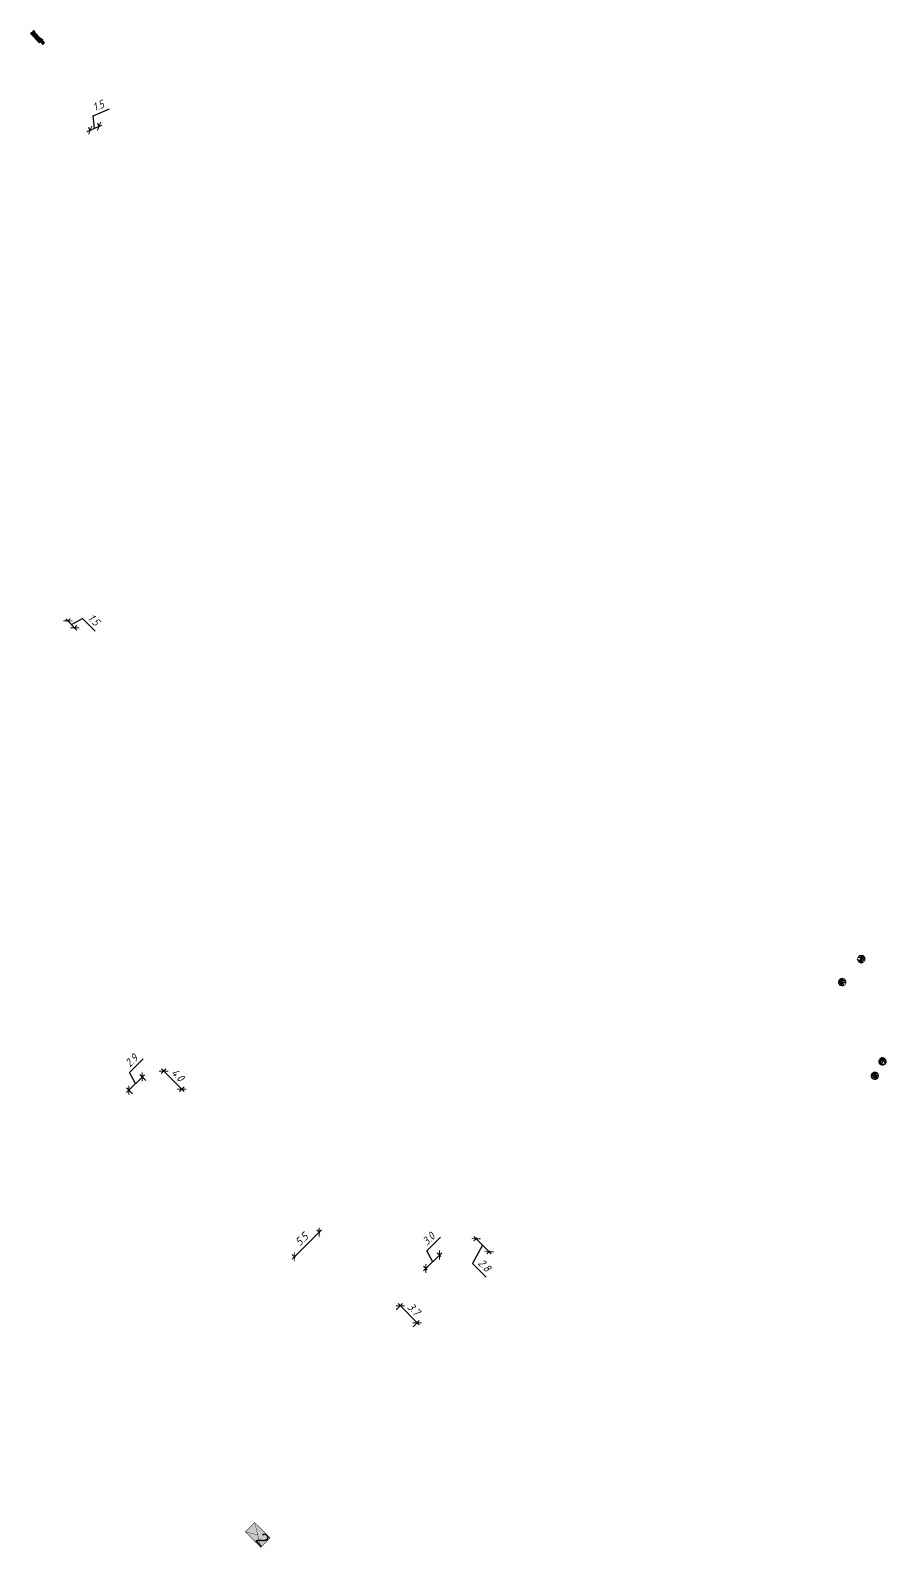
# Model space of a CAD drawing. Extents: x -2918 to -212, y 225 to 5715.
# Drawn here: x -2094.6 to -1960.9, y 490.9 to 728 of the extents above; entities that cross this region are included whole.
import ezdxf

# ---------------------------------------------------------------- set-up
doc = ezdxf.new("R2010")
doc.units = 0
doc.layers.get('0').update_dxf_attribs({"linetype": 'CONTINUOUS'})
doc.layers.get('DEFPOINTS').update_dxf_attribs({"linetype": 'CONTINUOUS'})
for name, color, linetype in [('$130$БР_1000_300_150', 27, 'CONTINUOUS'), ('_МАФ_ВЕНТ__КОЖУХ', 12, 'CONTINUOUS'), ('БР_1000_300_150', 27, 'CONTINUOUS'), ('ДВ_ГП_П_МАФ', 20, 'CONTINUOUS'), ('ДВ_ОФР_РАМКА', 7, 'CONTINUOUS')]:
    doc.layers.add(name, color=color, linetype=linetype)
doc.styles.add('$TD_AUDIT_GENERATED__37205', font='isocpeur.ttf', dxfattribs={"width": 0.9, "oblique": 15})
doc.styles.get("Standard").update_dxf_attribs({"font": 'arial.ttf'})
doc.styles.add('СПДС', font='isocpeur.ttf', dxfattribs={"width": 0.9, "oblique": 15})
doc.dimstyles.new('$0$ДЕЛОВОЙ_ВЕКТОР', dxfattribs={"dimtxt": 1.25, "dimasz": 1, "dimexe": 0.5, "dimexo": 0, "dimgap": 0.5, "dimtad": 1, "dimzin": 1, "dimtxsty": '$TD_AUDIT_GENERATED__37205', "dimblk": '$129$_ARCHTICK', "dimcen": 0, "dimdle": 0.5, "dimclrd": 256, "dimclre": 256, "dimclrt": 256, "dimazin": 3, "dimtfac": 1, "dimtmove": 0, "dimatfit": 3, "dimtolj": 1, "dimtzin": 9})
doc.dimstyles.new('ДЕЛОВОЙ_ВЕКТОР', dxfattribs={"dimtxt": 1.25, "dimasz": 1, "dimexe": 0.5, "dimexo": 0, "dimgap": 0.5, "dimtad": 1, "dimdec": 1, "dimzin": 1, "dimtxsty": 'СПДС', "dimblk": 'ARCHTICK', "dimcen": 0, "dimdle": 0.5, "dimclrd": 150, "dimclre": 150, "dimclrt": 150, "dimazin": 3, "dimtfac": 1, "dimtdec": 1, "dimtmove": 0, "dimatfit": 3, "dimtolj": 1, "dimtzin": 9})

# ---------------------------------------------------------------- blocks, each defined once
blk = doc.blocks.new('_ARCHTICK')
at = {"color": 0, "linetype": 'BYBLOCK', "const_width": 0.15}
blk.add_lwpolyline([(-0.5, -0.5), (0.5, 0.5)], dxfattribs=at)
blk = doc.blocks.new('*D319')
at = {"layer": 'DEFPOINTS', "color": 0}
for p in [(-2049.55, 540.2), (-2049.42, 540.07), (-2053.29, 536.22)]:
    blk.add_point(p, dxfattribs=at)
at = {"layer": 'БР_1000_300_150', "color": 150}
for p, q in [((-2053.77, 535.99), (-2049.19, 540.55)), ((-2049.42, 540.07), (-2049.9, 540.55)), ((-2053.29, 536.22), (-2053.77, 536.7))]:
    blk.add_line(p, q, dxfattribs=at)
for p, rotation in [((-2049.55, 540.2), 44.87463593057987), ((-2053.41, 536.35), 224.8746359305798)]:
    blk.add_blockref('_ARCHTICK', p, dxfattribs=dict(at, rotation=rotation))
at = {"layer": 'БР_1000_300_150', "color": 150, "insert": (-2052.27, 539.07), "char_height": 1.25, "attachment_point": 5, "rotation": 44.8746, "style": 'СПДС'}
blk.add_mtext('\\A1;5.5', dxfattribs=at)
blk = doc.blocks.new('*D320')
at = {"layer": 'DEFPOINTS', "color": 0}
for p in [(-2037.49, 528.06), (-2034.87, 525.42), (-2034.24, 526.04)]:
    blk.add_point(p, dxfattribs=at)
at = {"layer": 'БР_1000_300_150', "color": 150}
for p, q in [((-2037.49, 528.06), (-2036.51, 529.03)), ((-2037.21, 529.03), (-2033.89, 525.69)), ((-2034.87, 525.42), (-2033.89, 526.4))]:
    blk.add_line(p, q, dxfattribs=at)
for p, rotation in [((-2036.86, 528.68), 134.8166248000326), ((-2034.24, 526.04), 314.8166248000326)]:
    blk.add_blockref('_ARCHTICK', p, dxfattribs=dict(at, rotation=rotation))
at = {"layer": 'БР_1000_300_150', "color": 150, "insert": (-2034.75, 528.15), "char_height": 1.25, "attachment_point": 5, "rotation": 314.8166, "style": 'СПДС'}
blk.add_mtext('\\A1;3.7', dxfattribs=at)
blk = doc.blocks.new('*D321')
at = {"layer": 'DEFPOINTS', "color": 0}
for p in [(-2024.88, 539.28), (-2023, 537.14), (-2022.88, 537.26)]:
    blk.add_point(p, dxfattribs=at)
at = {"layer": 'БР_1000_300_150', "color": 150}
for p, q in [((-2024, 538.15), (-2025.56, 535.29)), ((-2025.35, 539.52), (-2022.65, 536.79)), ((-2024.88, 539.28), (-2025.35, 538.81)), ((-2022.88, 537.26), (-2023.35, 536.79)), ((-2025.56, 535.29), (-2023.44, 533.14))]:
    blk.add_line(p, q, dxfattribs=at)
for p, rotation in [((-2025, 539.17), 134.6321608602831), ((-2023, 537.14), 314.632160860283)]:
    blk.add_blockref('_ARCHTICK', p, dxfattribs=dict(at, rotation=rotation))
at = {"layer": 'БР_1000_300_150', "color": 150, "insert": (-2023.7, 535.01), "char_height": 1.25, "attachment_point": 5, "rotation": 314.6322, "style": 'СПДС'}
blk.add_mtext('\\A1;2.8', dxfattribs=at)
blk = doc.blocks.new('*D322')
at = {"layer": 'DEFPOINTS', "color": 0}
for p in [(-2030.73, 536.62), (-2030.51, 536.39), (-2032.64, 534.28)]:
    blk.add_point(p, dxfattribs=at)
at = {"layer": 'БР_1000_300_150', "color": 150}
for p, q in [((-2032.72, 537.29), (-2030.58, 539.42)), ((-2033.22, 534.15), (-2030.38, 536.97)), ((-2031.8, 535.56), (-2032.72, 537.29)), ((-2030.51, 536.39), (-2031.09, 536.97)), ((-2032.64, 534.28), (-2033.21, 534.86))]:
    blk.add_line(p, q, dxfattribs=at)
for p, rotation in [((-2030.73, 536.62), 44.81662480003224), ((-2032.86, 534.5), 224.8166248000322)]:
    blk.add_blockref('_ARCHTICK', p, dxfattribs=dict(at, rotation=rotation))
at = {"layer": 'БР_1000_300_150', "color": 150, "insert": (-2032.44, 539.15), "char_height": 1.25, "attachment_point": 5, "rotation": 44.8166, "style": 'СПДС'}
blk.add_mtext('\\A1;3.0', dxfattribs=at)
blk = doc.blocks.new('*D323')
at = {"layer": 'DEFPOINTS', "color": 0}
for p in [(-2074.2, 564.98), (-2073.82, 565.36), (-2071.36, 562.15)]:
    blk.add_point(p, dxfattribs=at)
at = {"layer": 'БР_1000_300_150', "color": 150}
for p, q in [((-2074.2, 564.98), (-2073.47, 565.71)), ((-2070.63, 562.17), (-2074.17, 565.71)), ((-2071.36, 562.15), (-2070.63, 562.88))]:
    blk.add_line(p, q, dxfattribs=at)
for p, rotation in [((-2073.82, 565.36), 135.0503352006378), ((-2070.98, 562.52), 315.0503352006378)]:
    blk.add_blockref('_ARCHTICK', p, dxfattribs=dict(at, rotation=rotation))
at = {"layer": 'БР_1000_300_150', "color": 150, "insert": (-2071.61, 564.74), "char_height": 1.25, "attachment_point": 5, "rotation": 315.0503, "style": 'СПДС'}
blk.add_mtext('\\A1;4.0', dxfattribs=at)
blk = doc.blocks.new('*D324')
at = {"layer": 'DEFPOINTS', "color": 0}
for p in [(-2077.19, 564.44), (-2076.61, 563.86), (-2078.68, 561.8)]:
    blk.add_point(p, dxfattribs=at)
at = {"layer": 'БР_1000_300_150', "color": 150}
for p, q in [((-2079.14, 565.14), (-2077, 567.27)), ((-2079.61, 562.03), (-2076.83, 564.79)), ((-2078.22, 563.41), (-2079.14, 565.14)), ((-2076.61, 563.86), (-2077.54, 564.8)), ((-2078.68, 561.8), (-2079.61, 562.74))]:
    blk.add_line(p, q, dxfattribs=at)
for p, rotation in [((-2077.19, 564.44), 44.80291225363096), ((-2079.26, 562.39), 224.802912253631)]:
    blk.add_blockref('_ARCHTICK', p, dxfattribs=dict(at, rotation=rotation))
at = {"layer": 'БР_1000_300_150', "color": 150, "insert": (-2078.86, 567), "char_height": 1.25, "attachment_point": 5, "rotation": 44.8029, "style": 'СПДС'}
blk.add_mtext('\\A1;2.9', dxfattribs=at)
blk = doc.blocks.new('*D437')
at = {"layer": 'DEFPOINTS', "color": 0}
for p in [(-2088.85, 635.58), (-2087.81, 634.53), (-2087.71, 634.62)]:
    blk.add_point(p, dxfattribs=at)
at = {"layer": 'БР_1000_300_150', "color": 150}
for p, q in [((-2089.11, 636.03), (-2087.36, 634.27)), ((-2088.85, 635.58), (-2088.4, 636.03)), ((-2088.23, 635.15), (-2086.51, 636.07)), ((-2086.51, 636.07), (-2084.54, 634.09)), ((-2087.81, 634.53), (-2087.36, 634.98))]:
    blk.add_line(p, q, dxfattribs=at)
for p, rotation in [((-2088.76, 635.68), 134.79296429528), ((-2087.71, 634.62), 314.79296429528)]:
    blk.add_blockref('_ARCHTICK', p, dxfattribs=dict(at, rotation=rotation))
at = {"layer": 'БР_1000_300_150', "color": 150, "insert": (-2084.72, 635.87), "char_height": 1.25, "attachment_point": 5, "rotation": 314.793, "style": 'СПДС'}
blk.add_mtext('\\A1;1.5', dxfattribs=at)
blk = doc.blocks.new('КОНТЕЙНЕРНАЯ_ПЛОЩАДКА_НА_2')
at = {"layer": 'ДВ_ОФР_РАМКА'}
h = blk.add_hatch(color=5, dxfattribs=at)
h.dxf.hatch_style = 1
h.paths.add_polyline_path([(0, 0), (-0.01, 2.07), (3.41, 2.07), (3.42, 0.02)])
at = {"const_width": 0.053}
blk.add_lwpolyline([(0, 0), (-0.01, 2.07), (3.41, 2.07), (3.42, 0.02)], close=True, dxfattribs=at)
for points in [[(-0.01, 2.07), (3.42, 0.02)], [(0, 0), (1.71, 1.04)]]:
    blk.add_lwpolyline(points, dxfattribs=at)
at = {"insert": (1.96, 2.07), "char_height": 2, "attachment_point": 1}
blk.add_mtext_dynamic_manual_height_columns('2', width=1.1135, gutter_width=12.5, heights=[-2.01], dxfattribs=at)
blk = doc.blocks.new('ОГРАЖДЕНИЯ_ВЕНТИЛЯЦИОННЫХ_')
at = {"layer": '_МАФ_ВЕНТ__КОЖУХ'}
h = blk.add_hatch(dxfattribs=at)
h.set_pattern_fill('ESCHER', color=256, scale=0.05)
edge = h.paths.add_edge_path()
edge.add_arc((0, 0), 0.6, 0, 360)
at = {"layer": '_МАФ_ВЕНТ__КОЖУХ', "const_width": 0.1}
blk.add_lwpolyline([(0, -0.6, -1), (0, 0.6, -1)], format="xyb", close=True, dxfattribs=at)
blk = doc.blocks.new('$129$_ARCHTICK')
at = {"color": 0, "linetype": 'BYBLOCK', "const_width": 0.15}
blk.add_lwpolyline([(-0.5, -0.5), (0.5, 0.5)], dxfattribs=at)
blk = doc.blocks.new('*D461')
at = {"layer": '$130$БР_1000_300_150', "color": 150}
for p, q in [((-2084.85, 714.59), (-2082.29, 715.72)), ((-2084.6, 712.65), (-2084.85, 714.59)), ((-2085.75, 712.14), (-2083.46, 713.15)), ((-2085.28, 712.31), (-2085.49, 712.8)), ((-2083.9, 712.92), (-2084.12, 713.41))]:
    blk.add_line(p, q, dxfattribs=at)
at = {"layer": 'DEFPOINTS', "color": 0}
for p in [(-2085.28, 712.31), (-2083.92, 712.95), (-2083.9, 712.92)]:
    blk.add_point(p, dxfattribs=at)
at = {"layer": '$130$БР_1000_300_150', "color": 150}
for p, rotation in [((-2083.92, 712.95), 23.86286771339523), ((-2085.29, 712.35), 203.8628677133952)]:
    blk.add_blockref('$129$_ARCHTICK', p, dxfattribs=dict(at, rotation=rotation))
at = {"layer": '$130$БР_1000_300_150', "color": 150, "insert": (-2084.02, 716.19), "char_height": 1.25, "attachment_point": 5, "rotation": 23.8629, "style": '$TD_AUDIT_GENERATED__37205'}
blk.add_mtext('\\A1;1.5', dxfattribs=at)
blk = doc.blocks.new('*U476')
at = {"layer": 'ДВ_ГП_П_МАФ'}
for p, q in [((0.31, -0.2), (0.31, 0.03)), ((0.34, -0.2), (0.34, 0.03)), ((2.44, -0.2), (2.44, 0.03)), ((2.47, -0.2), (2.47, 0.03)), ((0.05, -0.89), (0.11, -0.89)), ((0.2, -0.36), (2.58, -0.36)), ((0.2, -0.52), (2.58, -0.52)), ((0.2, -0.67), (2.58, -0.67)), ((0.31, -0.99), (0.31, -0.83)), ((0.34, -0.99), (0.34, -0.83)), ((2.44, -0.99), (2.44, -0.83)), ((2.47, -0.99), (2.47, -0.83)), ((2.73, -0.89), (2.67, -0.89))]:
    blk.add_line(p, q, dxfattribs=at)
for points in [[(0, -0.89), (0, 0), (2.78, 0), (2.78, -0.89)], [(0.05, -0.89), (0.05, -0.05), (2.73, -0.05), (2.73, -0.89)], [(0.06, -0.89), (0.06, -0.06), (2.72, -0.06), (2.72, -0.89)], [(0.09, -0.89), (0.09, -0.09), (2.69, -0.09), (2.69, -0.89)], [(0.11, -0.89), (0.11, -0.11), (2.67, -0.11), (2.67, -0.89)]]:
    blk.add_lwpolyline(points, dxfattribs=at)
for points in [[(0.2, -0.83), (2.58, -0.83), (2.58, -0.2), (0.2, -0.2)], [(0.23, -0.81), (2.56, -0.81), (2.56, -0.23), (0.23, -0.23)]]:
    blk.add_lwpolyline(points, close=True, dxfattribs=at)
for centre in [(0.04, -0.89), (2.74, -0.89)]:
    blk.add_arc(centre, 0.0449, 187.7438, 352.9746, dxfattribs=at)
blk = doc.blocks.new('УРНА__')
at = {"layer": 'ДВ_ГП_П_МАФ'}
for points in [[(-0.2, -0.2), (-0.2, 0.2), (0.2, 0.2), (0.2, -0.2)], [(-0.07, 0.17), (-0.17, 0.07), (-0.17, -0.07), (-0.07, -0.17), (0.07, -0.17), (0.17, -0.07), (0.17, 0.07), (0.07, 0.17)], [(-0.06, 0.15), (-0.15, 0.06), (-0.15, -0.06), (-0.06, -0.15), (0.06, -0.15), (0.15, -0.06), (0.15, 0.06), (0.06, 0.15)]]:
    blk.add_lwpolyline(points, close=True, dxfattribs=at)
blk.add_circle((0, 0), 0.104, dxfattribs=at)

msp = doc.modelspace()

# ---------------------------------------------------------------- block references
at = {"rotation": 314.6879755463199}
msp.add_blockref('КОНТЕЙНЕРНАЯ_ПЛОЩАДКА_НА_2', (-2061.06, 493.37), dxfattribs=at)
at = {"layer": 'ДВ_ГП_П_МАФ', "xscale": -0.7192553719219981, "yscale": 0.7192553719219981, "zscale": 0.7192553719219981, "rotation": 134.3044362554483}
msp.add_blockref('*U476', (-2094.62, 727.46), dxfattribs=at)
at = {"layer": 'ДВ_ГП_П_МАФ', "xscale": -1, "rotation": 43.38140797582483}
msp.add_blockref('УРНА__', (-2092.69, 726.04), dxfattribs=at)
at = {"layer": 'ДВ_ГП_П_МАФ', "zscale": 7.46735527297754}
for p in [(-1964.84, 582.86), (-1967.83, 579.26), (-1961.54, 566.86), (-1962.73, 564.62)]:
    msp.add_blockref('ОГРАЖДЕНИЯ_ВЕНТИЛЯЦИОННЫХ_', p, dxfattribs=at)

# ---------------------------------------------------------------- dimensions: what is measured, and where the dimension line sits
at = {"layer": '$130$БР_1000_300_150', "color": 150}
dim = msp.add_aligned_dim(p1=(-2085.28, 712.31), p2=(-2083.9, 712.92), distance=0.03, dimstyle='$0$ДЕЛОВОЙ_ВЕКТОР', override={"dimdec": 1, "dimclrd": 150, "dimclre": 150, "dimclrt": 150}, dxfattribs=at)
dim.commit()
dim.dimension.update_dxf_attribs({"geometry": '*D461', "text_midpoint": (-2084.85, 715.82)})
at = {"layer": 'БР_1000_300_150'}
for p1, p2, distance, picture, middle in [((-2088.85, 635.58), (-2087.81, 634.53), 0.13, '*D437', (-2085.36, 636.51)), ((-2078.68, 561.8), (-2076.61, 563.86), 0.82, '*D324', (-2079.58, 566.29)), ((-2071.36, 562.15), (-2074.2, 564.98), -0.53, '*D323', (-2071.61, 564.74)), ((-2053.29, 536.22), (-2049.42, 540.07), 0.18, '*D319', (-2052.27, 539.07)), ((-2032.64, 534.28), (-2030.51, 536.39), 0.31, '*D322', (-2033.16, 538.44)), ((-2024.88, 539.28), (-2022.88, 537.26), -0.17, '*D321', (-2024.41, 535.73)), ((-2037.49, 528.06), (-2034.87, 525.42), 0.88, '*D320', (-2034.75, 528.15))]:
    dim = msp.add_aligned_dim(p1=p1, p2=p2, distance=distance, dimstyle='ДЕЛОВОЙ_ВЕКТОР', dxfattribs=at)
    dim.commit()
    dim.dimension.update_dxf_attribs({"geometry": picture, "text_midpoint": middle})

doc.saveas('drawing.dxf')
